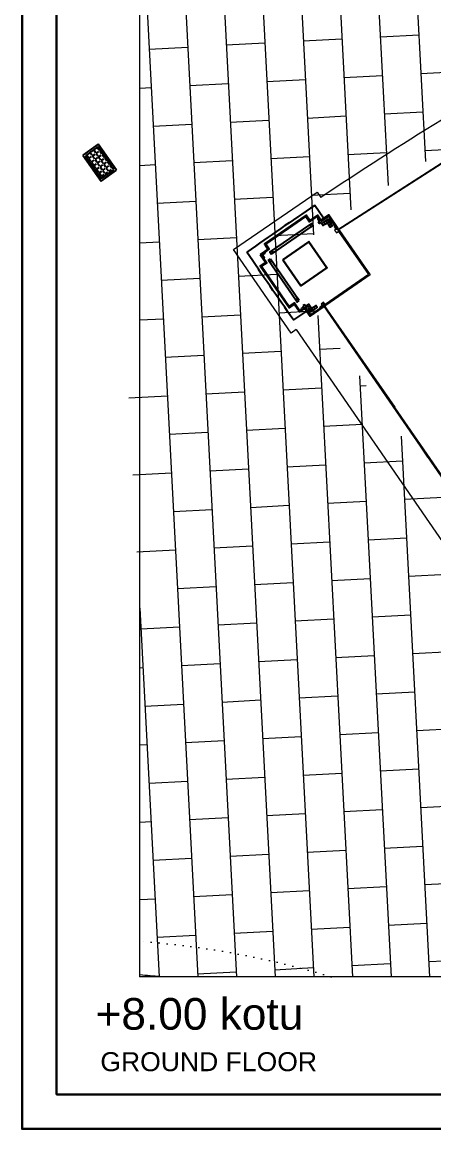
# Model space of a CAD drawing. Header units: millimetres. Extents: x 9159 to 17971, y 10368 to 13314.
# Drawn here: x 13087 to 13738, y 10368 to 12117 of the extents above; entities that cross this region are included whole.
import ezdxf

# ---------------------------------------------------------------- set-up
doc = ezdxf.new("R2010")
doc.units = ezdxf.units.MM
doc.header["$LTSCALE"] = 5
doc.linetypes.add('DOT2', pattern=[0.125, 0, -0.125])
for name, color, linetype, lineweight in [('50 ye 50 kolonlar', 6, 'Continuous', 30), ('ALCIPANEL', 94, 'Continuous', 18), ('anted', 10, 'Continuous', 0), ('Ar-WINDOW-GLASS', 124, 'Continuous', 5), ('AR-WINDOW-PROFILE', 154, 'Continuous', 13), ('FİBROBETON SİLME İZ', 24, 'DOT2', 15), ('fusya-hatch', 230, 'Continuous', 0), ('İŞVEREN TOPUK BETON', 172, 'Continuous', 0), ('kesit', 7, 'Continuous', 0), ('S-Fibrobeton', 26, 'Continuous', 25), ('S-Karkas', 48, 'Continuous', 25), ('S-Ölçü', 140, 'Continuous', 5), ('SAF_DOSEME-TAS3', 251, 'Continuous', 0), ('SİLME  İZ', 42, 'Continuous', 0), ('YAZI', 250, 'Continuous', 30)]:
    doc.layers.add(name, color=color, linetype=linetype, lineweight=lineweight)
doc.layers.add('MUTFAK YER IZGARASI', color=253, linetype='Continuous')

# ---------------------------------------------------------------- blocks, each defined once
blk = doc.blocks.new('ks1')
at = {"layer": 'S-Fibrobeton'}
blk.add_lwpolyline([(-2651.8, -10038.6), (-2639.1, -10059.5, 0.006303), (-2527.9, -9992.2)], format="xyb", dxfattribs=at)
blk.add_lwpolyline([(-2548.6, -9987.3), (-2552.7, -9986.3), (-2556.1, -9988.4), (-2556.6, -9990.4), (-2563.3, -9994.5), (-2558.2, -10003), (-2624.1, -10042.9), (-2629.2, -10034.3), (-2642.1, -10042.1), (-2643.4, -10039.9), (-2642.9, -10037.9), (-2644.9, -10034.5), (-2647.5, -10036), (-2642.6, -10044.1), (-2629.7, -10036.4), (-2624.6, -10044.9), (-2556.1, -10003.6), (-2561.3, -9995)], close=True, dxfattribs=at)
at = {"layer": 'S-Karkas'}
for points in [[(-2566.2, -9986.5), (-2631.4, -10025.9)], [(-2564.1, -9989.9), (-2629.3, -10029.3)]]:
    blk.add_lwpolyline(points, dxfattribs=at)
for points in [[(-2566.2, -9986.5), (-2569.6, -9988.5), (-2567.6, -9991.9), (-2564.1, -9989.9)], [(-2566.3, -9986.7), (-2569.4, -9988.6), (-2567.5, -9991.7), (-2564.4, -9989.8)], [(-2634.8, -10027.9), (-2631.4, -10025.9), (-2629.3, -10029.3), (-2632.8, -10031.4)], [(-2634.6, -10028), (-2631.5, -10026.1), (-2629.6, -10029.2), (-2632.7, -10031.1)]]:
    blk.add_lwpolyline(points, close=True, dxfattribs=at)
blk = doc.blocks.new('asdasd')
at = {"layer": 'S-Fibrobeton'}
blk.add_lwpolyline([(-4008.7, -9129.7), (-4027.4, -9136.9), (-4018.4, -9160.3), (-4015.6, -9159.2), (-4017, -9155.5), (-4019, -9154.6), (-4025.5, -9137.8), (-4013.3, -9133.1), (-4011.4, -9134), (-4007.6, -9132.5)], close=True, dxfattribs=at)
at = {"layer": 'S-Karkas'}
for points in [[(-4013.4, -9136.9), (-4020.9, -9139.8), (-4018.1, -9147.3)], [(-4012, -9140.7), (-4015.8, -9142.1), (-4014.3, -9145.9)]]:
    blk.add_lwpolyline(points, dxfattribs=at)
for points in [[(-4020.9, -9139.8), (-4017.2, -9138.4), (-4015.8, -9142.1), (-4019.5, -9143.5)], [(-4020.7, -9139.9), (-4017.3, -9138.6), (-4016, -9142), (-4019.4, -9143.3)], [(-4013.4, -9136.9), (-4009.7, -9135.5), (-4008.3, -9139.2), (-4012, -9140.7)], [(-4013.2, -9137), (-4009.8, -9135.7), (-4008.5, -9139.1), (-4011.9, -9140.4)], [(-4018.1, -9147.3), (-4016.6, -9151), (-4012.9, -9149.6), (-4014.3, -9145.9)], [(-4017.8, -9147.4), (-4016.5, -9150.8), (-4013.1, -9149.5), (-4014.4, -9146.1)]]:
    blk.add_lwpolyline(points, close=True, dxfattribs=at)

msp = doc.modelspace()

# ---------------------------------------------------------------- hatches: boundary and pattern name
at = {"layer": 'fusya-hatch'}
h = msp.add_hatch(color=256, dxfattribs=at)
edge = h.paths.add_edge_path()
edge.add_line((14078.15, 12053.66), (14069.61, 12065.99))
edge.add_arc((-419968.16, 638584.82), 762177.56, 304.68911963, 304.71332262, ccw=False)
edge.add_line((13804.91, 11882.7), (13813.45, 11870.37))
edge.add_arc((10085.12, 17537.3), 6783.41, 303.34138, 306.061062)

# ---------------------------------------------------------------- linework, layer by layer
at = {"layer": '50 ye 50 kolonlar'}
msp.add_lwpolyline([(13499.31, 11741.57), (13540.42, 11770.03), (13568.88, 11728.93), (13527.77, 11700.46)], close=True, dxfattribs=at)
msp.add_lwpolyline([(13499.31, 11741.57), (13540.42, 11770.03), (13568.88, 11728.93), (13527.77, 11700.46)], close=True, dxfattribs=at)
msp.add_lwpolyline([(13499.31, 11741.57), (13540.42, 11770.03), (13568.88, 11728.93), (13527.77, 11700.46)], close=True, dxfattribs=at)
at = {"layer": 'ALCIPANEL'}
for p, q in [((13587.27, 11786.43), (13634.39, 11718.38)), ((13588.92, 11787.57), (13637.17, 11717.88)), ((13634.39, 11718.38), (13566.04, 11671.06)), ((13637.17, 11717.88), (13567.18, 11669.41))]:
    msp.add_line(p, q, dxfattribs=at)
at = {"layer": 'anted', "ltscale": 3}
msp.add_lwpolyline([(16744.25, 12927.16), (16744.25, 10608.73), (13273.39, 10608.73), (13273.39, 12927.16)], close=True, dxfattribs=at)
msp.add_lwpolyline([(16744.25, 12927.16), (16744.25, 10608.73), (13273.39, 10608.73), (13273.39, 12927.16)], close=True, dxfattribs=at)
at = {"layer": 'Ar-WINDOW-GLASS'}
for p, q in [((13586, 11789.21), (13784.79, 11916.9)), ((13785.31, 11916.04), (13586.56, 11788.38)), ((13586, 11789.21), (13586.56, 11788.38)), ((13564.68, 11669.52), (13563.86, 11668.95)), ((13807.47, 11315.07), (13563.86, 11668.95)), ((13564.68, 11669.52), (13808.29, 11315.63))]:
    msp.add_line(p, q, dxfattribs=at)
at = {"layer": 'AR-WINDOW-PROFILE'}
for points in [[(13583.94, 11784.21), (13588.92, 11787.57), (13587.86, 11789.14), (13586.2, 11788.03), (13585.53, 11789.02), (13587.19, 11790.14), (13586.12, 11791.71), (13581.15, 11788.36), (13583.94, 11784.21)], [(13559.66, 11671.52), (13563.06, 11666.58), (13564.63, 11667.66), (13563.49, 11669.3), (13564.48, 11669.98), (13565.62, 11668.34), (13567.18, 11669.41), (13563.78, 11674.36), (13559.66, 11671.52)]]:
    msp.add_lwpolyline(points, close=True, dxfattribs=at)
at = {"layer": 'FİBROBETON SİLME İZ', "ltscale": 20}
msp.add_arc((13174.75, 9288.17), 1380.05, 73.11665, 85.90112, dxfattribs=at)
at = {"layer": 'İŞVEREN TOPUK BETON', "ltscale": 20}
msp.add_arc((13174.75, 9288.17), 1327.05, 84.33434, 85.73713, dxfattribs=at)
at = {"layer": 'kesit'}
for p, q in [((13561.72, 11672.94), (13676.06, 11508.85)), ((13672.2, 11512.71), (13727.61, 11429.46))]:
    msp.add_line(p, q, dxfattribs=at)
at = {"layer": 'MUTFAK YER IZGARASI'}
for p, q in [((13207.77, 11923.97, -22.59), (13183.25, 11906.69, -22.59)), ((13207.04, 11919.79, -22.59), (13187.43, 11905.96, -22.59)), ((13194.77, 11911.14, -22.59), (13197.51, 11907.27, -22.59)), ((13198.6, 11905.71, -22.59), (13202.76, 11908.64, -22.59)), ((13200.48, 11915.17, -22.59), (13203.21, 11911.29, -22.59)), ((13204.31, 11909.73, -22.59), (13208.46, 11912.66, -22.59)), ((13204.31, 11909.73, -22.59), (13207.24, 11905.58, -22.59)), ((13206.19, 11919.19, -22.59), (13208.92, 11915.32, -22.59)), ((13232.4, 11883.83, -22.59), (13207.04, 11919.79, -22.59)), ((13236.58, 11883.11, -22.59), (13207.77, 11923.97, -22.59)), ((13210.02, 11913.76, -22.59), (13210.87, 11914.36, -22.59)), ((13210.02, 11913.76, -22.59), (13212.95, 11909.61, -22.59)), ((13214.05, 11908.05, -22.59), (13214.9, 11908.65, -22.59)), ((13183.25, 11906.69, -22.59), (13212.06, 11865.82, -22.59)), ((13187.43, 11905.96, -22.59), (13212.78, 11870, -22.59)), ((13189.06, 11907.12, -22.59), (13191.8, 11903.24, -22.59)), ((13191.26, 11900.53, -22.59), (13191.34, 11900.59, -22.59)), ((13192.89, 11901.68, -22.59), (13197.05, 11904.61, -22.59)), ((13192.89, 11901.68, -22.59), (13195.82, 11897.53, -22.59)), ((13195.28, 11894.82, -22.59), (13195.36, 11894.88, -22.59)), ((13196.92, 11895.98, -22.59), (13201.07, 11898.9, -22.59)), ((13196.92, 11895.98, -22.59), (13199.85, 11891.82, -22.59)), ((13198.6, 11905.71, -22.59), (13201.53, 11901.56, -22.59)), ((13200.95, 11890.27, -22.59), (13205.1, 11893.19, -22.59)), ((13202.63, 11900, -22.59), (13206.78, 11902.93, -22.59)), ((13202.63, 11900, -22.59), (13205.56, 11895.85, -22.59)), ((13206.65, 11894.29, -22.59), (13210.81, 11897.22, -22.59)), ((13206.65, 11894.29, -22.59), (13209.58, 11890.14, -22.59)), ((13208.34, 11904.03, -22.59), (13212.49, 11906.95, -22.59)), ((13208.34, 11904.03, -22.59), (13211.26, 11899.87, -22.59)), ((13210.68, 11888.58, -22.59), (13214.83, 11891.51, -22.59)), ((13212.36, 11898.32, -22.59), (13216.51, 11901.24, -22.59)), ((13212.36, 11898.32, -22.59), (13215.29, 11894.17, -22.59)), ((13214.05, 11908.05, -22.59), (13216.97, 11903.9, -22.59)), ((13216.39, 11892.61, -22.59), (13220.54, 11895.54, -22.59)), ((13216.39, 11892.61, -22.59), (13219.31, 11888.46, -22.59)), ((13218.07, 11902.34, -22.59), (13218.92, 11902.94, -22.59)), ((13218.07, 11902.34, -22.59), (13221, 11898.19, -22.59)), ((13222.1, 11896.63, -22.59), (13222.95, 11897.23, -22.59)), ((13222.1, 11896.63, -22.59), (13225.02, 11892.48, -22.59)), ((13226.12, 11890.92, -22.59), (13226.97, 11891.53, -22.59)), ((13226.12, 11890.92, -22.59), (13229.05, 11886.77, -22.59)), ((13199.31, 11889.11, -22.59), (13199.39, 11889.17, -22.59)), ((13200.95, 11890.27, -22.59), (13203.87, 11886.11, -22.59)), ((13203.33, 11883.4, -22.59), (13203.41, 11883.46, -22.59)), ((13204.97, 11884.56, -22.59), (13209.12, 11887.49, -22.59)), ((13204.97, 11884.56, -22.59), (13207.9, 11880.41, -22.59)), ((13207.36, 11877.7, -22.59), (13207.44, 11877.75, -22.59)), ((13209, 11878.85, -22.59), (13213.15, 11881.78, -22.59)), ((13209, 11878.85, -22.59), (13211.92, 11874.7, -22.59)), ((13210.68, 11888.58, -22.59), (13213.61, 11884.43, -22.59)), ((13212.06, 11865.82, -22.59), (13236.58, 11883.11, -22.59)), ((13212.78, 11870, -22.59), (13232.4, 11883.83, -22.59)), ((13213.02, 11873.14, -22.59), (13217.17, 11876.07, -22.59)), ((13214.7, 11882.87, -22.59), (13218.86, 11885.8, -22.59)), ((13214.7, 11882.87, -22.59), (13217.63, 11878.72, -22.59)), ((13218.73, 11877.17, -22.59), (13222.88, 11880.09, -22.59)), ((13218.73, 11877.17, -22.59), (13220.13, 11875.18, -22.59)), ((13220.41, 11886.9, -22.59), (13224.56, 11889.83, -22.59)), ((13220.41, 11886.9, -22.59), (13223.34, 11882.75, -22.59)), ((13224.44, 11881.19, -22.59), (13228.59, 11884.12, -22.59)), ((13224.44, 11881.19, -22.59), (13225.84, 11879.21, -22.59)), ((13211.38, 11871.99, -22.59), (13211.46, 11872.04, -22.59)), ((13213.02, 11873.14, -22.59), (13214.42, 11871.16, -22.59))]:
    msp.add_line(p, q, dxfattribs=at)
at = {"layer": 'SAF_DOSEME-TAS3'}
for p, q in [((13693.53, 12492.69), (13724.76, 11896.78)), ((13633.79, 12467.89), (13665.69, 11859.17)), ((13574.08, 12442.41), (13606.67, 11820.59)), ((13514.41, 12416.23), (13547.7, 11781.04)), ((13454.77, 12389.37), (13548.09, 10608.73)), ((13395.17, 12361.79), (13487.05, 10608.73)), ((13335.61, 12333.5), (13426, 10608.73)), ((13276.09, 12304.49), (13364.96, 10608.73)), ((13409.89, 12080.93), (13470.77, 12084.12)), ((13531.64, 12087.31), (13592.52, 12090.5)), ((13653.4, 12093.69), (13714.27, 12096.88)), ((13288.14, 12074.55), (13349.02, 12077.74)), ((13595.71, 12029.63), (13656.59, 12032.82)), ((13717.46, 12036.01), (13778.34, 12039.2)), ((13273.39, 12012.73), (13291.33, 12013.67)), ((13352.21, 12016.86), (13413.08, 12020.05)), ((13473.96, 12023.24), (13534.84, 12026.44)), ((13416.27, 11959.18), (13477.15, 11962.37)), ((13538.03, 11965.56), (13598.9, 11968.75)), ((13659.78, 11971.94), (13720.65, 11975.13)), ((13294.52, 11952.8), (13355.4, 11955.99)), ((13602.09, 11907.87), (13662.97, 11911.06)), ((13723.85, 11914.25), (13755.39, 11915.91)), ((13273.39, 11890.65), (13297.71, 11891.92)), ((13358.59, 11895.11), (13419.46, 11898.3)), ((13480.34, 11901.49), (13541.22, 11904.68)), ((13422.65, 11837.43), (13483.53, 11840.62)), ((13544.41, 11843.81), (13605.28, 11847)), ((13300.9, 11831.04), (13361.78, 11834.23)), ((13273.39, 11768.56), (13304.09, 11770.17)), ((13364.97, 11773.36), (13425.84, 11776.55)), ((13486.72, 11779.74), (13547.6, 11782.93)), ((13429.03, 11715.67), (13489.91, 11718.86)), ((13307.28, 11709.29), (13368.16, 11712.48)), ((13273.39, 11646.47), (13310.47, 11648.41)), ((13371.35, 11651.61), (13432.22, 11654.8)), ((13493.1, 11657.99), (13549.18, 11660.93)), ((13554.38, 11653.41), (13609.13, 10608.73)), ((13435.41, 11593.92), (13496.29, 11597.11)), ((13557.17, 11600.3), (13589.97, 11602.02)), ((13313.66, 11587.54), (13374.54, 11590.73)), ((13620.43, 11558.02), (13670.18, 10608.73)), ((13621.23, 11542.61), (13630.75, 11543.11)), ((13255.98, 11523.47), (13316.85, 11526.66)), ((13377.73, 11529.85), (13438.61, 11533.04)), ((13499.48, 11536.23), (13560.36, 11539.42)), ((13441.8, 11472.17), (13502.67, 11475.36)), ((13563.55, 11478.55), (13624.43, 11481.74)), ((13320.04, 11465.79), (13380.92, 11468.98)), ((13686.47, 11462.64), (13731.22, 10608.73)), ((13627.62, 11420.86), (13688.49, 11424.05)), ((13262.36, 11401.72), (13323.23, 11404.91)), ((13384.11, 11408.1), (13444.99, 11411.29)), ((13505.86, 11414.48), (13566.74, 11417.67)), ((13691.68, 11363.17), (13752.56, 11366.37)), ((13448.18, 11350.41), (13509.05, 11353.6)), ((13569.93, 11356.79), (13630.81, 11359.98)), ((13326.42, 11344.03), (13387.3, 11347.22)), ((13634, 11299.11), (13694.87, 11302.3)), ((13268.74, 11279.97), (13329.61, 11283.16)), ((13390.49, 11286.35), (13451.37, 11289.54)), ((13512.24, 11292.73), (13573.12, 11295.92)), ((13698.06, 11241.42), (13758.94, 11244.61)), ((13454.56, 11228.66), (13515.43, 11231.85)), ((13576.31, 11235.04), (13637.19, 11238.23)), ((13332.8, 11222.28), (13393.68, 11225.47)), ((13273.39, 11191.12), (13303.92, 10608.73)), ((13518.62, 11170.97), (13579.5, 11174.16)), ((13640.38, 11177.36), (13701.25, 11180.55)), ((13275.12, 11158.21), (13335.99, 11161.4)), ((13396.87, 11164.59), (13457.75, 11167.78)), ((13704.44, 11119.67), (13765.32, 11122.86)), ((13460.94, 11106.91), (13521.81, 11110.1)), ((13582.69, 11113.29), (13643.57, 11116.48)), ((13273.39, 11097.08), (13278.31, 11097.34)), ((13339.19, 11100.53), (13400.06, 11103.72)), ((13525.01, 11049.22), (13585.88, 11052.41)), ((13646.76, 11055.6), (13707.63, 11058.79)), ((13281.5, 11036.46), (13342.38, 11039.65)), ((13403.25, 11042.84), (13464.13, 11046.03)), ((13710.82, 10997.92), (13771.7, 11001.11)), ((13345.57, 10978.77), (13406.44, 10981.96)), ((13467.32, 10985.15), (13528.2, 10988.35)), ((13589.07, 10991.54), (13649.95, 10994.73)), ((13273.39, 10974.99), (13284.69, 10975.58)), ((13531.39, 10927.47), (13592.26, 10930.66)), ((13653.14, 10933.85), (13714.02, 10937.04)), ((13287.88, 10914.71), (13348.76, 10917.9)), ((13409.63, 10921.09), (13470.51, 10924.28)), ((13717.21, 10876.16), (13778.08, 10879.35)), ((13351.95, 10857.02), (13412.82, 10860.21)), ((13473.7, 10863.4), (13534.58, 10866.59)), ((13595.45, 10869.78), (13656.33, 10872.97)), ((13273.39, 10852.9), (13291.07, 10853.83)), ((13537.77, 10805.72), (13598.64, 10808.91)), ((13659.52, 10812.1), (13720.4, 10815.29)), ((13294.26, 10792.95), (13355.14, 10796.14)), ((13416.01, 10799.33), (13476.89, 10802.53)), ((13723.59, 10754.41), (13784.46, 10757.6)), ((13358.33, 10735.27), (13419.2, 10738.46)), ((13480.08, 10741.65), (13540.96, 10744.84)), ((13601.83, 10748.03), (13662.71, 10751.22)), ((13273.39, 10730.82), (13297.45, 10732.08)), ((13544.15, 10683.96), (13605.02, 10687.15)), ((13665.9, 10690.34), (13726.78, 10693.53)), ((13300.64, 10671.2), (13361.52, 10674.39)), ((13422.39, 10677.58), (13483.27, 10680.77)), ((13729.97, 10632.66), (13790.84, 10635.85)), ((13364.71, 10613.52), (13425.58, 10616.71)), ((13486.46, 10619.9), (13547.34, 10623.09)), ((13608.21, 10626.28), (13669.09, 10629.47)), ((13273.39, 10608.73), (13303.83, 10610.32))]:
    msp.add_line(p, q, dxfattribs=at)
at = {"layer": 'SİLME  İZ'}
msp.add_lwpolyline([(13749.74, 11962.28, 0.0094544), (13559.31, 11839.96, 0.0094544)], format="xyb", dxfattribs=at)
for points in [[(13520.59, 11631.28), (13512.35, 11625.61), (13421.49, 11757.6), (13553.59, 11848.29), (13559.31, 11839.96)], [(13520.59, 11631.28), (13757.1, 11287.72)]]:
    msp.add_lwpolyline(points, dxfattribs=at)
at = {"layer": 'YAZI', "linetype": 'Continuous', "ltscale": 10}
msp.add_line((13141.87, 10422.8, 22.59), (13141.87, 13078.37, 22.59), dxfattribs=at)
at = {"layer": 'YAZI', "linetype": 'Continuous', "ltscale": 10, "elevation": 22.59}
for points in [[(13087.46, 13132.77), (17219.1, 13132.77), (17219.1, 10368.39), (13087.46, 10368.39)], [(13141.87, 13078.37), (17164.7, 13078.37), (17164.7, 10422.8), (13141.87, 10422.8)]]:
    msp.add_lwpolyline(points, close=True, dxfattribs=at)

# ---------------------------------------------------------------- block references
at = {"layer": 'S-Ölçü'}
for name, p, rotation in [('ks1', (11497.37, 1631.97), 183.3185579327797), ('asdasd', (3717.42, 13433.33), 103.5129401332786)]:
    msp.add_blockref(name, p, dxfattribs=dict(at, rotation=rotation))
at = {"layer": 'S-Ölçü', "xscale": -1}
for name, p, rotation in [('asdasd', (3778.66, 13759.42), 54.96910420693715), ('ks1', (15251.84, 21900.6), 335.6929297769876)]:
    msp.add_blockref(name, p, dxfattribs=dict(at, rotation=rotation))

# ---------------------------------------------------------------- texts
at = {"attachment_point": 3}
for s, insert, char_height in [('{\\f@Arial Unicode MS|b0|i0|c162|p34;+8.00 kotu}', (13531.6, 10575.07, 22.59), 50), ('{\\f@Arial Unicode MS|b0|i0|c162|p34;GROUND FLOOR}', (13553.26, 10489.53, 23.72), 30)]:
    msp.add_mtext_dynamic_manual_height_columns(s, width=9225.4893, gutter_width=500, heights=[0], dxfattribs=dict(at, insert=insert, char_height=char_height))

doc.saveas('drawing.dxf')
